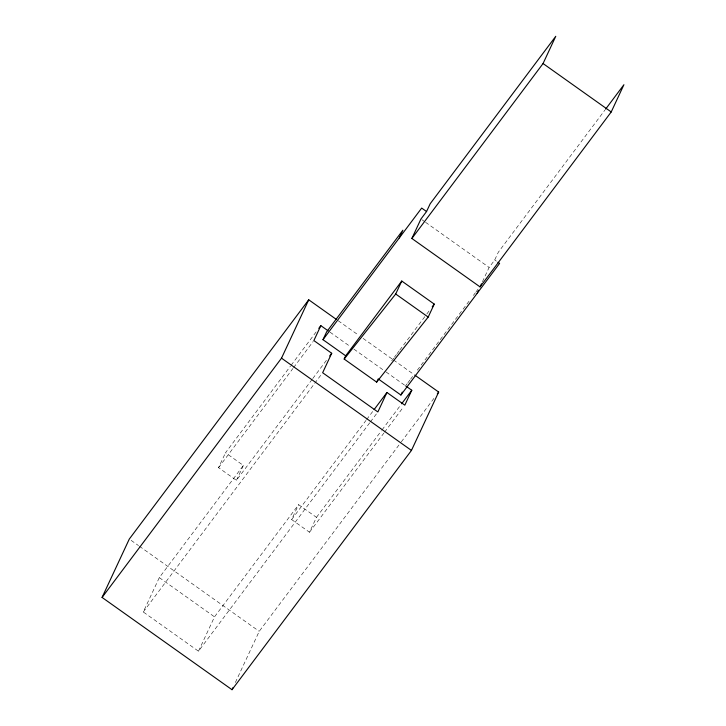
<?xml version="1.0" encoding="UTF-8"?>
<svg xmlns="http://www.w3.org/2000/svg" width="726" height="726" viewBox="0 0 726 726"><rect width="100%" height="100%" fill="white"/><g stroke="black" fill="none" stroke-linecap="round" stroke-linejoin="round"><path stroke-width="0.54" stroke-dasharray="3.63 2.72" d="M235.351 682.531L259.227 631.33L400.607 442.815M482.427 281.761L489.115 267.431L494.724 259.953L498.354 252.167L604.921 110.062M369.715 422.822L198.488 651.213L143.276 611.982L159.312 577.624L243.373 465.439L225.514 452.752L290.418 366.213M312.116 379.417L236.413 480.349L218.553 467.662L225.514 452.752M236.413 480.349L243.373 465.439M198.488 651.213L214.515 616.855L298.604 504.661L316.463 517.348L309.503 532.249L291.634 519.562L298.604 504.661M291.09 365.314L316.79 331.056M218.553 467.662L292.923 368.499M293.594 367.601L313.205 341.456M312.788 378.518L327.662 358.689M143.276 611.982L321.963 373.645M391.686 360.867L393.71 358.163M394.381 357.256L396.414 354.56M397.086 353.653L399.109 350.957M399.79 350.05L426.135 314.921M426.815 314.013L430.191 309.512M291.634 519.562L365.986 420.436M366.666 419.537L372.747 411.424M370.396 421.924L377.193 412.858M405.199 386.341L407.222 383.646M407.903 382.747L409.927 380.043M410.598 379.144L412.622 376.44M417.35 370.142L469.323 300.836M473.37 295.437L475.394 292.732M476.075 291.834L478.098 289.13M316.463 517.348L381.368 430.817M382.039 429.91L400.97 404.672M309.503 532.249L383.863 433.104M384.544 432.206L403.475 406.968M401.278 441.907L433.912 398.411M494.724 259.953L496.348 261.106M421.86 219.669L424.628 221.639M425.554 222.292L489.115 267.431M338.216 320.738L358.49 335.131M363.1 338.407L392.594 359.343M393.51 359.996L413.784 374.398M330.031 332.172L350.241 346.529M353.916 349.142L385.143 371.331M386.069 371.975L405.353 385.688M131.134 540.371L138.512 545.607M139.428 546.261L259.227 631.33M159.312 577.624L214.515 616.855"/><path stroke-width="1.09" d="M414.709 375.052L438.667 392.058L411.451 450.429L232.011 689.7L102.076 597.434L129.292 539.064L308.731 299.793L336.374 319.422M102.076 597.434L281.516 358.163L308.731 299.793M345.685 355.813L401.759 281.044L434.248 304.103L428.195 317.08L376.658 382.121L344.178 359.061L345.685 355.813L322.988 339.686L326.609 331.9L402.876 230.206L399.255 237.983M328.188 330.865L320.847 325.647L313.877 340.558L331.718 353.281L322.643 372.737L377.865 411.951L386.94 392.494L404.827 405.162L411.787 390.252L406.27 386.332M411.869 238.473L420.944 219.016L426.552 211.538L430.182 203.752L555.762 36.3L543.057 63.543L411.869 238.473L480.04 286.888L611.219 111.958L623.924 84.715L605.602 109.154M232.011 689.7L232.964 687.649M376.658 382.121L377.792 379.689M378.173 378.881L400.897 395.026L402.258 392.104M480.04 286.888L481.474 283.812M477.163 293.313L478.525 290.4M344.178 359.061L395.706 294.012L401.759 281.044M318.814 328.352L320.847 325.647M322.988 339.686L421.679 208.081L426.552 211.538M329.686 355.985L331.718 353.281M432.215 306.808L434.248 304.103M374.099 409.618L386.94 392.494M400.897 395.026L499.597 263.411L497.972 262.258M401.641 403.774L411.787 390.252M437.306 393.873L438.667 392.058M543.057 63.543L611.219 111.958M395.706 294.012L428.195 317.08M281.516 358.163L411.451 450.429"/></g></svg>
